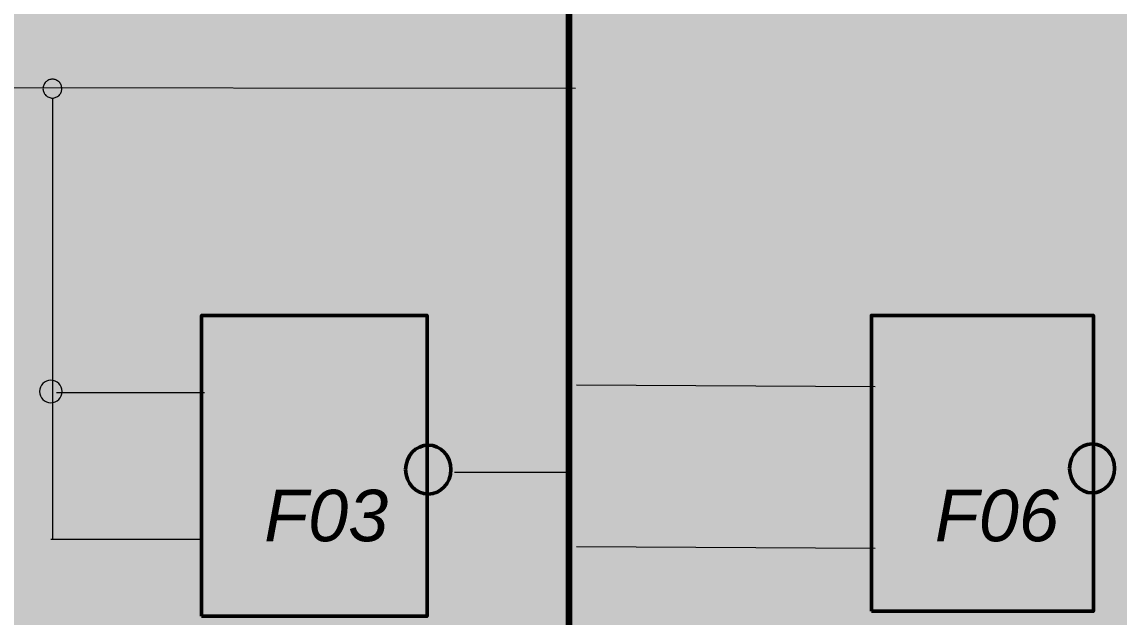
# Model space of a CAD drawing. Header units: millimetres. Extents: x 0 to 209, y 3 to 297.
# Drawn here: x 45.8 to 119.4, y 143.8 to 183.7 of the extents above; entities that cross this region are included whole.
import ezdxf

# ---------------------------------------------------------------- set-up
doc = ezdxf.new("R2010")
doc.units = ezdxf.units.MM
doc.header["$MEASUREMENT"] = 0
doc.layers.get('0').update_dxf_attribs({"linetype": 'CONTINUOUS'})
doc.styles.add('Arial$201', font='ariali.ttf', dxfattribs={"oblique": 15, "height": 6.046377})

msp = doc.modelspace()

# ---------------------------------------------------------------- hatches: boundary and pattern name
at = {"true_color": 0xffffff}
for points in [[(-0.131, 297.01), (-0.131, 2.547), (208.442, 2.547), (208.442, 297.01)], [(-0.131, 297.01), (-0.131, 2.547), (208.442, 2.547), (208.442, 297.01)], [(57.872, 163.992), (57.872, 143.832), (72.997, 143.832), (72.997, 163.992)], [(102.786, 163.992), (102.786, 144.16), (117.664, 144.16), (117.664, 163.992)]]:
    msp.add_hatch(color=0, dxfattribs=at).paths.add_polyline_path(points)
at = {"true_color": 0x000007}
h = msp.add_hatch(color=0, dxfattribs=at)
edge = h.paths.add_edge_path()
edge.add_line((77.13, 181.216), (77.491, 181.249))
edge.add_spline(control_points=[(77.491, 181.249), (77.475, 181.2), (77.475, 181.167), (77.475, 181.167), (77.475, 181.167), (77.475, 181.069), (77.508, 180.987), (77.54, 180.905), (77.54, 180.905), (77.59, 180.806), (77.655, 180.74), (77.721, 180.691), (77.721, 180.691), (77.803, 180.642), (77.885, 180.626), (77.967, 180.626), (77.967, 180.626), (78.082, 180.626), (78.18, 180.658), (78.295, 180.74), (78.295, 180.74), (78.41, 180.822), (78.508, 180.921), (78.574, 181.069), (78.574, 181.069), (78.656, 181.216), (78.689, 181.364), (78.689, 181.511), (78.689, 181.511), (78.689, 181.659), (78.639, 181.79), (78.541, 181.889), (78.541, 181.889), (78.443, 181.987), (78.328, 182.036), (78.164, 182.036), (78.164, 182.036), (78.065, 182.036), (77.967, 182.02), (77.868, 181.971), (77.868, 181.971), (77.786, 181.922), (77.688, 181.84), (77.622, 181.741)], knot_values=[0, 0, 0, 0, 0.022727, 0.022727, 0.022727, 0.022727, 0.045455, 0.045455, 0.045455, 0.045455, 0.068182, 0.068182, 0.068182, 0.068182, 0.090909, 0.090909, 0.090909, 0.090909, 0.113636, 0.113636, 0.113636, 0.113636, 0.136364, 0.136364, 0.136364, 0.136364, 0.159091, 0.159091, 0.159091, 0.159091, 0.181818, 0.181818, 0.181818, 0.181818, 0.204545, 0.204545, 0.204545, 0.204545, 0.227273, 0.227273, 0.227273, 0.227273, 1, 1, 1, 1], degree=3, periodic=0)
edge.add_line((77.622, 181.741), (77.311, 181.758))
edge.add_line((77.311, 181.758), (77.737, 183.234))
edge.add_line((77.737, 183.234), (79.148, 183.234))
edge.add_line((79.148, 183.234), (79.082, 182.906))
edge.add_line((79.082, 182.906), (77.983, 182.906))
edge.add_line((77.983, 182.906), (77.77, 182.184))
edge.add_spline(control_points=[(77.77, 182.184), (77.852, 182.233), (77.934, 182.282), (78.016, 182.315), (78.016, 182.315), (78.098, 182.332), (78.197, 182.348), (78.279, 182.348), (78.279, 182.348), (78.508, 182.348), (78.689, 182.282), (78.82, 182.135), (78.82, 182.135), (78.967, 181.987), (79.033, 181.79), (79.033, 181.544), (79.033, 181.544), (79.033, 181.315), (78.984, 181.118), (78.885, 180.921), (78.885, 180.921), (78.787, 180.74), (78.656, 180.593), (78.492, 180.494), (78.492, 180.494), (78.328, 180.396), (78.131, 180.347), (77.934, 180.347), (77.934, 180.347), (77.77, 180.347), (77.622, 180.38), (77.508, 180.462), (77.508, 180.462), (77.376, 180.527), (77.278, 180.626), (77.212, 180.757), (77.212, 180.757), (77.147, 180.888), (77.114, 181.019), (77.114, 181.151), (77.114, 181.151), (77.114, 181.167), (77.114, 181.183), (77.13, 181.216)], knot_values=[0, 0, 0, 0, 0.022727, 0.022727, 0.022727, 0.022727, 0.045455, 0.045455, 0.045455, 0.045455, 0.068182, 0.068182, 0.068182, 0.068182, 0.090909, 0.090909, 0.090909, 0.090909, 0.113636, 0.113636, 0.113636, 0.113636, 0.136364, 0.136364, 0.136364, 0.136364, 0.159091, 0.159091, 0.159091, 0.159091, 0.181818, 0.181818, 0.181818, 0.181818, 0.204545, 0.204545, 0.204545, 0.204545, 0.227273, 0.227273, 0.227273, 0.227273, 1, 1, 1, 1], degree=3, periodic=0)
h = msp.add_hatch(color=0, dxfattribs=at)
edge = h.paths.add_edge_path()
edge.add_spline(control_points=[(48.506, 179.182), (48.506, 179.1), (48.489, 179.018), (48.457, 178.952), (48.457, 178.952), (48.424, 178.87), (48.375, 178.805), (48.325, 178.739), (48.325, 178.739), (48.26, 178.69), (48.194, 178.641), (48.112, 178.608), (48.112, 178.608), (48.046, 178.575), (47.964, 178.559), (47.882, 178.559), (47.882, 178.559), (47.8, 178.559), (47.718, 178.575), (47.636, 178.608), (47.636, 178.608), (47.554, 178.641), (47.489, 178.69), (47.44, 178.739), (47.44, 178.739), (47.374, 178.805), (47.325, 178.87), (47.292, 178.952), (47.292, 178.952), (47.259, 179.018), (47.243, 179.1), (47.243, 179.182), (47.243, 179.182), (47.243, 179.281), (47.259, 179.346), (47.292, 179.428), (47.292, 179.428), (47.325, 179.51), (47.374, 179.576), (47.44, 179.641), (47.44, 179.641), (47.489, 179.691), (47.554, 179.74), (47.636, 179.773), (47.636, 179.773), (47.718, 179.805), (47.8, 179.822), (47.882, 179.822), (47.882, 179.822), (47.964, 179.822), (48.046, 179.805), (48.112, 179.773), (48.112, 179.773), (48.194, 179.74), (48.26, 179.691), (48.325, 179.641), (48.325, 179.641), (48.375, 179.576), (48.424, 179.51), (48.457, 179.428), (48.457, 179.428), (48.489, 179.346), (48.506, 179.281), (48.506, 179.182)], knot_values=[0, 0, 0, 0, 0.015625, 0.015625, 0.015625, 0.015625, 0.03125, 0.03125, 0.03125, 0.03125, 0.046875, 0.046875, 0.046875, 0.046875, 0.0625, 0.0625, 0.0625, 0.0625, 0.078125, 0.078125, 0.078125, 0.078125, 0.09375, 0.09375, 0.09375, 0.09375, 0.109375, 0.109375, 0.109375, 0.109375, 0.125, 0.125, 0.125, 0.125, 0.140625, 0.140625, 0.140625, 0.140625, 0.15625, 0.15625, 0.15625, 0.15625, 0.171875, 0.171875, 0.171875, 0.171875, 0.1875, 0.1875, 0.1875, 0.1875, 0.203125, 0.203125, 0.203125, 0.203125, 0.21875, 0.21875, 0.21875, 0.21875, 0.234375, 0.234375, 0.234375, 0.234375, 1, 1, 1, 1], degree=3, periodic=0)
h = msp.add_hatch(color=0, dxfattribs=at)
h.paths.add_polyline_path([(84.889, 160.236), (84.889, 160.236), (84.893, 160.258), (84.898, 160.28), (84.902, 160.302), (84.907, 160.323), (84.912, 160.344), (84.917, 160.365), (84.922, 160.385), (84.927, 160.405), (84.933, 160.425), (84.939, 160.444), (84.945, 160.463), (84.951, 160.482), (84.957, 160.5), (84.963, 160.518), (84.97, 160.536), (84.977, 160.553), (84.984, 160.57), (84.991, 160.586), (84.998, 160.603), (85.005, 160.619), (85.013, 160.634), (85.021, 160.649), (85.029, 160.664), (85.037, 160.679), (85.037, 160.679), (85.045, 160.693), (85.054, 160.707), (85.062, 160.721), (85.071, 160.735), (85.08, 160.749), (85.089, 160.762), (85.099, 160.776), (85.109, 160.789), (85.118, 160.803), (85.129, 160.816), (85.139, 160.829), (85.15, 160.843), (85.161, 160.856), (85.172, 160.869), (85.183, 160.883), (85.195, 160.896), (85.207, 160.91), (85.219, 160.923), (85.232, 160.937), (85.245, 160.951), (85.258, 160.964), (85.271, 160.978), (85.285, 160.993), (85.299, 161.007), (85.312, 161.02), (85.326, 161.033), (85.342, 161.048), (85.358, 161.063), (85.376, 161.079), (85.394, 161.096), (85.414, 161.113), (85.435, 161.132), (85.458, 161.151), (85.481, 161.171), (85.505, 161.192), (85.531, 161.214), (85.558, 161.236), (85.586, 161.26), (85.614, 161.283), (85.644, 161.308), (85.675, 161.334), (85.708, 161.36), (85.741, 161.387), (85.775, 161.414), (85.81, 161.443), (85.847, 161.472), (85.884, 161.501), (85.923, 161.532), (85.945, 161.55), (85.967, 161.568), (85.988, 161.585), (86.009, 161.602), (86.029, 161.618), (86.049, 161.634), (86.068, 161.649), (86.086, 161.664), (86.104, 161.679), (86.121, 161.693), (86.138, 161.707), (86.154, 161.72), (86.17, 161.734), (86.185, 161.746), (86.199, 161.759), (86.213, 161.771), (86.226, 161.783), (86.239, 161.795), (86.251, 161.806), (86.262, 161.817), (86.272, 161.828), (86.282, 161.839), (86.291, 161.849), (86.3, 161.86), (86.312, 161.872), (86.324, 161.884), (86.335, 161.897), (86.346, 161.909), (86.357, 161.921), (86.368, 161.934), (86.378, 161.946), (86.388, 161.958), (86.398, 161.971), (86.407, 161.983), (86.416, 161.995), (86.425, 162.007), (86.434, 162.02), (86.442, 162.032), (86.45, 162.044), (86.458, 162.057), (86.466, 162.069), (86.473, 162.081), (86.48, 162.094), (86.487, 162.106), (86.494, 162.118), (86.501, 162.13), (86.507, 162.143), (86.513, 162.155), (86.517, 162.163), (86.521, 162.172), (86.525, 162.18), (86.528, 162.189), (86.532, 162.198), (86.535, 162.207), (86.538, 162.216), (86.541, 162.225), (86.543, 162.234), (86.546, 162.243), (86.548, 162.252), (86.55, 162.262), (86.552, 162.271), (86.554, 162.28), (86.555, 162.289), (86.557, 162.298), (86.558, 162.308), (86.559, 162.317), (86.56, 162.325), (86.561, 162.334), (86.562, 162.343), (86.562, 162.352), (86.562, 162.36), (86.562, 162.368), (86.562, 162.385), (86.561, 162.401), (86.56, 162.417), (86.558, 162.433), (86.556, 162.448), (86.553, 162.464), (86.55, 162.479), (86.546, 162.494), (86.542, 162.509), (86.537, 162.524), (86.531, 162.538), (86.525, 162.553), (86.519, 162.567), (86.512, 162.581), (86.505, 162.595), (86.497, 162.609), (86.488, 162.622), (86.479, 162.636), (86.47, 162.649), (86.46, 162.662), (86.449, 162.675), (86.438, 162.688), (86.427, 162.7), (86.415, 162.713), (86.404, 162.725), (86.394, 162.736), (86.382, 162.747), (86.371, 162.757), (86.359, 162.766), (86.347, 162.775), (86.335, 162.783), (86.322, 162.791), (86.309, 162.798), (86.295, 162.804), (86.281, 162.81), (86.267, 162.815), (86.253, 162.82), (86.238, 162.825), (86.223, 162.828), (86.207, 162.832), (86.191, 162.835), (86.175, 162.837), (86.158, 162.839), (86.141, 162.841), (86.124, 162.842), (86.107, 162.843), (86.089, 162.844), (86.07, 162.844), (86.054, 162.844), (86.038, 162.843), (86.022, 162.842), (86.006, 162.841), (85.99, 162.839), (85.975, 162.837), (85.96, 162.835), (85.945, 162.832), (85.93, 162.828), (85.915, 162.825), (85.9, 162.82), (85.886, 162.815), (85.871, 162.81), (85.857, 162.804), (85.843, 162.798), (85.83, 162.791), (85.816, 162.783), (85.803, 162.775), (85.789, 162.766), (85.776, 162.757), (85.763, 162.747), (85.751, 162.736), (85.738, 162.725), (85.726, 162.713), (85.714, 162.7), (85.702, 162.687), (85.69, 162.674), (85.678, 162.659), (85.667, 162.645), (85.656, 162.629), (85.645, 162.614), (85.634, 162.597), (85.624, 162.58), (85.614, 162.563), (85.604, 162.545), (85.595, 162.526), (85.586, 162.507), (85.577, 162.487), (85.569, 162.467), (85.561, 162.445), (85.553, 162.424), (85.546, 162.401), (85.539, 162.378), (85.533, 162.355), (85.527, 162.33), (85.522, 162.305), (85.517, 162.28), (85.513, 162.253), (85.152, 162.303), (85.152, 162.303), (85.156, 162.335), (85.161, 162.367), (85.167, 162.398), (85.174, 162.429), (85.181, 162.458), (85.189, 162.487), (85.197, 162.516), (85.206, 162.544), (85.216, 162.571), (85.227, 162.598), (85.238, 162.624), (85.25, 162.649), (85.263, 162.674), (85.276, 162.698), (85.29, 162.722), (85.305, 162.745), (85.32, 162.767), (85.336, 162.789), (85.353, 162.811), (85.37, 162.832), (85.389, 162.852), (85.407, 162.872), (85.427, 162.891), (85.447, 162.91), (85.468, 162.928), (85.489, 162.945), (85.511, 162.962), (85.533, 162.978), (85.556, 162.993), (85.579, 163.008), (85.603, 163.022), (85.627, 163.035), (85.651, 163.047), (85.676, 163.059), (85.702, 163.07), (85.728, 163.08), (85.754, 163.089), (85.781, 163.098), (85.808, 163.106), (85.836, 163.113), (85.864, 163.119), (85.892, 163.124), (85.921, 163.129), (85.95, 163.133), (85.98, 163.135), (86.009, 163.138), (86.04, 163.139), (86.07, 163.139), (86.091, 163.139), (86.111, 163.139), (86.131, 163.138), (86.151, 163.137), (86.171, 163.135), (86.19, 163.133), (86.21, 163.131), (86.229, 163.128), (86.248, 163.125), (86.267, 163.122), (86.286, 163.119), (86.304, 163.115), (86.322, 163.11), (86.341, 163.106), (86.359, 163.101), (86.376, 163.096), (86.394, 163.09), (86.412, 163.084), (86.429, 163.078), (86.446, 163.071), (86.463, 163.064), (86.48, 163.057), (86.497, 163.049), (86.513, 163.041), (86.513, 163.041), (86.529, 163.031), (86.545, 163.02), (86.561, 163.01), (86.576, 163), (86.591, 162.989), (86.605, 162.979), (86.62, 162.968), (86.633, 162.957), (86.647, 162.946), (86.66, 162.935), (86.673, 162.923), (86.685, 162.912), (86.698, 162.9), (86.709, 162.888), (86.721, 162.875), (86.732, 162.862), (86.743, 162.849), (86.753, 162.836), (86.763, 162.822), (86.773, 162.807), (86.782, 162.793), (86.791, 162.777), (86.8, 162.762), (86.808, 162.746), (86.817, 162.731), (86.824, 162.717), (86.832, 162.702), (86.84, 162.687), (86.847, 162.672), (86.854, 162.657), (86.861, 162.641), (86.867, 162.626), (86.874, 162.61), (86.88, 162.595), (86.885, 162.579), (86.89, 162.563), (86.895, 162.547), (86.9, 162.531), (86.904, 162.515), (86.908, 162.499), (86.912, 162.483), (86.915, 162.466), (86.917, 162.45), (86.919, 162.434), (86.921, 162.417), (86.922, 162.401), (86.923, 162.385), (86.923, 162.368), (86.923, 162.344), (86.922, 162.319), (86.92, 162.295), (86.917, 162.271), (86.913, 162.247), (86.908, 162.224), (86.903, 162.2), (86.897, 162.176), (86.89, 162.153), (86.883, 162.13), (86.875, 162.106), (86.866, 162.083), (86.856, 162.06), (86.846, 162.037), (86.835, 162.014), (86.824, 161.992), (86.811, 161.969), (86.799, 161.946), (86.785, 161.924), (86.771, 161.901), (86.757, 161.878), (86.742, 161.856), (86.726, 161.833), (86.71, 161.811), (86.71, 161.811), (86.699, 161.796), (86.686, 161.78), (86.672, 161.763), (86.655, 161.745), (86.637, 161.726), (86.618, 161.706), (86.596, 161.685), (86.573, 161.662), (86.549, 161.639), (86.522, 161.615), (86.494, 161.589), (86.464, 161.562), (86.432, 161.535), (86.399, 161.506), (86.364, 161.476), (86.327, 161.445), (86.289, 161.413), (86.249, 161.379), (86.207, 161.345), (86.163, 161.309), (86.118, 161.272), (86.071, 161.234), (86.022, 161.195), (85.972, 161.154), (85.972, 161.154), (85.95, 161.138), (85.928, 161.122), (85.907, 161.106), (85.886, 161.09), (85.865, 161.075), (85.846, 161.059), (85.827, 161.044), (85.808, 161.029), (85.79, 161.015), (85.772, 161), (85.755, 160.986), (85.738, 160.972), (85.722, 160.958), (85.706, 160.945), (85.691, 160.932), (85.677, 160.919), (85.663, 160.906), (85.649, 160.894), (85.636, 160.882), (85.623, 160.87), (85.611, 160.859), (85.6, 160.848), (85.589, 160.837), (85.578, 160.826), (85.578, 160.826), (85.568, 160.814), (85.558, 160.802), (85.548, 160.79), (85.539, 160.778), (85.529, 160.767), (85.52, 160.755), (85.511, 160.744), (85.502, 160.733), (85.493, 160.722), (85.484, 160.711), (85.476, 160.7), (85.467, 160.689), (85.459, 160.678), (85.451, 160.668), (85.444, 160.657), (85.436, 160.647), (85.429, 160.636), (85.421, 160.626), (85.414, 160.615), (85.407, 160.605), (85.401, 160.595), (85.394, 160.584), (85.388, 160.574), (85.381, 160.564), (85.381, 160.564), (86.677, 160.564), (86.612, 160.236)])
h.paths.add_polyline_path([(84.889, 160.236), (86.612, 160.236)])
h = msp.add_hatch(color=0, dxfattribs=at)
edge = h.paths.add_edge_path()
edge.add_spline(control_points=[(66.025, 158.759), (65.861, 158.628), (65.713, 158.53), (65.598, 158.481), (65.598, 158.481), (65.484, 158.431), (65.352, 158.415), (65.221, 158.415), (65.221, 158.415), (64.959, 158.415), (64.745, 158.497), (64.581, 158.645), (64.581, 158.645), (64.417, 158.792), (64.335, 158.989), (64.335, 159.219), (64.335, 159.219), (64.335, 159.383), (64.368, 159.514), (64.434, 159.629), (64.434, 159.629), (64.483, 159.744), (64.581, 159.859), (64.696, 159.941), (64.696, 159.941), (64.778, 160.023), (64.926, 160.088), (65.09, 160.17), (65.09, 160.17), (65.024, 160.318), (64.992, 160.433), (64.975, 160.482), (64.975, 160.482), (64.959, 160.548), (64.942, 160.63), (64.942, 160.712), (64.942, 160.712), (64.942, 160.826), (64.975, 160.941), (65.041, 161.04), (65.041, 161.04), (65.106, 161.154), (65.188, 161.253), (65.303, 161.318), (65.303, 161.318), (65.418, 161.384), (65.533, 161.417), (65.664, 161.417), (65.664, 161.417), (65.861, 161.417), (66.009, 161.351), (66.123, 161.253), (66.123, 161.253), (66.222, 161.138), (66.287, 161.007), (66.287, 160.859), (66.287, 160.859), (66.287, 160.728), (66.238, 160.597), (66.14, 160.465), (66.14, 160.465), (66.041, 160.351), (65.845, 160.203), (65.566, 160.072), (65.566, 160.072), (65.746, 159.76), (65.91, 159.498), (66.058, 159.301), (66.058, 159.301), (66.156, 159.416), (66.255, 159.547), (66.337, 159.711)], knot_values=[0, 0, 0, 0, 0.013889, 0.013889, 0.013889, 0.013889, 0.027778, 0.027778, 0.027778, 0.027778, 0.041667, 0.041667, 0.041667, 0.041667, 0.055556, 0.055556, 0.055556, 0.055556, 0.069444, 0.069444, 0.069444, 0.069444, 0.083333, 0.083333, 0.083333, 0.083333, 0.097222, 0.097222, 0.097222, 0.097222, 0.111111, 0.111111, 0.111111, 0.111111, 0.125, 0.125, 0.125, 0.125, 0.138889, 0.138889, 0.138889, 0.138889, 0.152778, 0.152778, 0.152778, 0.152778, 0.166667, 0.166667, 0.166667, 0.166667, 0.180556, 0.180556, 0.180556, 0.180556, 0.194444, 0.194444, 0.194444, 0.194444, 0.208333, 0.208333, 0.208333, 0.208333, 0.222222, 0.222222, 0.222222, 0.222222, 0.236111, 0.236111, 0.236111, 0.236111, 1, 1, 1, 1], degree=3, periodic=0)
edge.add_line((66.337, 159.711), (66.648, 159.547))
edge.add_spline(control_points=[(66.648, 159.547), (66.566, 159.366), (66.435, 159.186), (66.287, 159.022), (66.287, 159.022), (66.369, 158.907), (66.484, 158.776), (66.615, 158.628)], knot_values=[0, 0, 0, 0, 0.125, 0.125, 0.125, 0.125, 1, 1, 1, 1], degree=3, periodic=0)
edge.add_line((66.615, 158.628), (66.353, 158.415))
edge.add_spline(control_points=[(66.353, 158.415), (66.222, 158.53), (66.107, 158.645), (66.025, 158.759)], knot_values=[0, 0, 0, 0, 1, 1, 1, 1], degree=3, periodic=0)
edge = h.paths.add_edge_path()
edge.add_spline(control_points=[(65.434, 160.334), (65.631, 160.433), (65.762, 160.531), (65.845, 160.63), (65.845, 160.63), (65.91, 160.712), (65.943, 160.777), (65.943, 160.843), (65.943, 160.843), (65.943, 160.925), (65.91, 160.99), (65.861, 161.04), (65.861, 161.04), (65.812, 161.105), (65.746, 161.122), (65.664, 161.122), (65.664, 161.122), (65.566, 161.122), (65.484, 161.089), (65.418, 161.007), (65.418, 161.007), (65.352, 160.941), (65.32, 160.859), (65.32, 160.744), (65.32, 160.744), (65.32, 160.63), (65.352, 160.482), (65.434, 160.334)], knot_values=[0, 0, 0, 0, 0.035714, 0.035714, 0.035714, 0.035714, 0.071429, 0.071429, 0.071429, 0.071429, 0.107143, 0.107143, 0.107143, 0.107143, 0.142857, 0.142857, 0.142857, 0.142857, 0.178571, 0.178571, 0.178571, 0.178571, 0.214286, 0.214286, 0.214286, 0.214286, 1, 1, 1, 1], degree=3, periodic=0)
edge = h.paths.add_edge_path()
edge.add_spline(control_points=[(65.812, 159.038), (65.566, 159.35), (65.385, 159.645), (65.238, 159.891), (65.238, 159.891), (65.057, 159.809), (64.942, 159.727), (64.86, 159.645), (64.86, 159.645), (64.762, 159.547), (64.696, 159.416), (64.696, 159.268), (64.696, 159.268), (64.696, 159.12), (64.745, 158.989), (64.86, 158.891), (64.86, 158.891), (64.959, 158.792), (65.074, 158.727), (65.221, 158.727), (65.221, 158.727), (65.418, 158.727), (65.615, 158.842), (65.812, 159.038)], knot_values=[0, 0, 0, 0, 0.041667, 0.041667, 0.041667, 0.041667, 0.083333, 0.083333, 0.083333, 0.083333, 0.125, 0.125, 0.125, 0.125, 0.166667, 0.166667, 0.166667, 0.166667, 0.208333, 0.208333, 0.208333, 0.208333, 1, 1, 1, 1], degree=3, periodic=0)
msp.add_hatch(color=0, dxfattribs=at).paths.add_polyline_path([(110.184, 158.481), (110.643, 160.662), (110.643, 160.662), (110.618, 160.642), (110.592, 160.622), (110.565, 160.603), (110.538, 160.584), (110.509, 160.566), (110.48, 160.548), (110.45, 160.531), (110.419, 160.513), (110.387, 160.497), (110.354, 160.481), (110.321, 160.465), (110.286, 160.449), (110.251, 160.434), (110.215, 160.419), (110.178, 160.404), (110.14, 160.39), (110.101, 160.376), (110.062, 160.362), (110.021, 160.349), (109.98, 160.336), (109.938, 160.323), (109.895, 160.31), (109.851, 160.297), (109.806, 160.285), (109.806, 160.285), (109.872, 160.613), (109.872, 160.613), (109.895, 160.621), (109.917, 160.63), (109.94, 160.639), (109.962, 160.649), (109.985, 160.658), (110.007, 160.668), (110.03, 160.678), (110.052, 160.688), (110.074, 160.699), (110.096, 160.71), (110.119, 160.721), (110.141, 160.732), (110.163, 160.743), (110.185, 160.755), (110.206, 160.767), (110.228, 160.778), (110.25, 160.79), (110.271, 160.802), (110.292, 160.814), (110.314, 160.827), (110.335, 160.839), (110.356, 160.851), (110.376, 160.863), (110.397, 160.876), (110.397, 160.876), (110.419, 160.89), (110.441, 160.904), (110.462, 160.919), (110.482, 160.933), (110.502, 160.947), (110.521, 160.961), (110.539, 160.975), (110.557, 160.989), (110.575, 161.003), (110.592, 161.017), (110.608, 161.03), (110.625, 161.044), (110.64, 161.057), (110.656, 161.07), (110.67, 161.083), (110.685, 161.096), (110.699, 161.108), (110.713, 161.12), (110.727, 161.132), (110.74, 161.144), (110.753, 161.155), (110.766, 161.166), (110.778, 161.177), (110.791, 161.187), (110.797, 161.193), (110.803, 161.2), (110.809, 161.206), (110.815, 161.213), (110.821, 161.22), (110.828, 161.227), (110.834, 161.234), (110.84, 161.241), (110.846, 161.249), (110.852, 161.256), (110.858, 161.264), (110.865, 161.271), (110.871, 161.279), (110.877, 161.287), (110.883, 161.295), (110.889, 161.303), (110.895, 161.311), (110.901, 161.319), (110.908, 161.327), (110.914, 161.335), (110.92, 161.343), (110.926, 161.351), (110.932, 161.359), (110.938, 161.368), (111.135, 161.368), (110.545, 158.481), (110.184, 158.481), (110.545, 158.481)])
h = msp.add_hatch(color=0, dxfattribs=at)
edge = h.paths.add_edge_path()
edge.add_spline(control_points=[(47.013, 158.891), (47.013, 159.301), (47.358, 159.645), (47.768, 159.645), (47.768, 159.645), (48.194, 159.645), (48.522, 159.301), (48.522, 158.891), (48.522, 158.891), (48.522, 158.464), (48.194, 158.136), (47.768, 158.136), (47.768, 158.136), (47.358, 158.136), (47.013, 158.464), (47.013, 158.891)], knot_values=[0, 0, 0, 0, 0.0625, 0.0625, 0.0625, 0.0625, 0.125, 0.125, 0.125, 0.125, 0.1875, 0.1875, 0.1875, 0.1875, 1, 1, 1, 1], degree=3, periodic=0)
h = msp.add_hatch(color=0, dxfattribs=at)
edge = h.paths.add_edge_path()
edge.add_spline(control_points=[(77.655, 155.872), (77.754, 155.954), (77.852, 156.004), (77.95, 156.053), (77.95, 156.053), (78.049, 156.102), (78.147, 156.118), (78.246, 156.118), (78.246, 156.118), (78.459, 156.118), (78.639, 156.036), (78.787, 155.889), (78.787, 155.889), (78.935, 155.741), (79, 155.544), (79, 155.282), (79, 155.282), (79, 154.954), (78.902, 154.675), (78.689, 154.445), (78.689, 154.445), (78.508, 154.248), (78.279, 154.15), (78.016, 154.15), (78.016, 154.15), (77.77, 154.15), (77.573, 154.232), (77.409, 154.413), (77.409, 154.413), (77.261, 154.577), (77.179, 154.839), (77.179, 155.151), (77.179, 155.151), (77.179, 155.446), (77.229, 155.741), (77.327, 156.053), (77.327, 156.053), (77.409, 156.299), (77.508, 156.496), (77.622, 156.643), (77.622, 156.643), (77.737, 156.791), (77.868, 156.906), (78, 156.988), (78, 156.988), (78.131, 157.054), (78.279, 157.086), (78.443, 157.086), (78.443, 157.086), (78.639, 157.086), (78.787, 157.037), (78.918, 156.906), (78.918, 156.906), (79.049, 156.791), (79.115, 156.611), (79.132, 156.381)], knot_values=[0, 0, 0, 0, 0.017857, 0.017857, 0.017857, 0.017857, 0.035714, 0.035714, 0.035714, 0.035714, 0.053571, 0.053571, 0.053571, 0.053571, 0.071429, 0.071429, 0.071429, 0.071429, 0.089286, 0.089286, 0.089286, 0.089286, 0.107143, 0.107143, 0.107143, 0.107143, 0.125, 0.125, 0.125, 0.125, 0.142857, 0.142857, 0.142857, 0.142857, 0.160714, 0.160714, 0.160714, 0.160714, 0.178571, 0.178571, 0.178571, 0.178571, 0.196429, 0.196429, 0.196429, 0.196429, 0.214286, 0.214286, 0.214286, 0.214286, 0.232143, 0.232143, 0.232143, 0.232143, 1, 1, 1, 1], degree=3, periodic=0)
edge.add_line((79.132, 156.381), (78.803, 156.348))
edge.add_spline(control_points=[(78.803, 156.348), (78.787, 156.512), (78.738, 156.611), (78.672, 156.693), (78.672, 156.693), (78.59, 156.758), (78.508, 156.791), (78.41, 156.791), (78.41, 156.791), (78.311, 156.791), (78.197, 156.758), (78.082, 156.676), (78.082, 156.676), (77.983, 156.578), (77.885, 156.463), (77.819, 156.299), (77.819, 156.299), (77.737, 156.135), (77.688, 155.987), (77.655, 155.872)], knot_values=[0, 0, 0, 0, 0.05, 0.05, 0.05, 0.05, 0.1, 0.1, 0.1, 0.1, 0.15, 0.15, 0.15, 0.15, 0.2, 0.2, 0.2, 0.2, 1, 1, 1, 1], degree=3, periodic=0)
edge = h.paths.add_edge_path()
edge.add_spline(control_points=[(77.524, 155.003), (77.524, 154.839), (77.573, 154.708), (77.688, 154.593), (77.688, 154.593), (77.786, 154.478), (77.901, 154.429), (78.016, 154.429), (78.016, 154.429), (78.114, 154.429), (78.213, 154.462), (78.311, 154.527), (78.311, 154.527), (78.41, 154.593), (78.492, 154.708), (78.557, 154.839), (78.557, 154.839), (78.623, 154.97), (78.656, 155.118), (78.656, 155.249), (78.656, 155.249), (78.656, 155.43), (78.623, 155.561), (78.525, 155.676), (78.525, 155.676), (78.426, 155.774), (78.311, 155.823), (78.164, 155.823), (78.164, 155.823), (78.016, 155.823), (77.868, 155.758), (77.737, 155.594), (77.737, 155.594), (77.59, 155.446), (77.524, 155.249), (77.524, 155.003)], knot_values=[0, 0, 0, 0, 0.027778, 0.027778, 0.027778, 0.027778, 0.055556, 0.055556, 0.055556, 0.055556, 0.083333, 0.083333, 0.083333, 0.083333, 0.111111, 0.111111, 0.111111, 0.111111, 0.138889, 0.138889, 0.138889, 0.138889, 0.166667, 0.166667, 0.166667, 0.166667, 0.194444, 0.194444, 0.194444, 0.194444, 0.222222, 0.222222, 0.222222, 0.222222, 1, 1, 1, 1], degree=3, periodic=0)
at = {"true_color": 0xffffff}
h = msp.add_hatch(color=0, dxfattribs=at)
edge = h.paths.add_edge_path()
edge.add_spline(control_points=[(71.553, 153.658), (71.553, 152.756), (72.242, 152.018), (73.079, 152.018), (73.079, 152.018), (73.915, 152.018), (74.588, 152.756), (74.588, 153.658), (74.588, 153.658), (74.588, 154.56), (73.915, 155.298), (73.079, 155.298), (73.079, 155.298), (72.242, 155.298), (71.553, 154.56), (71.553, 153.658)], knot_values=[0, 0, 0, 0, 0.0625, 0.0625, 0.0625, 0.0625, 0.125, 0.125, 0.125, 0.125, 0.1875, 0.1875, 0.1875, 0.1875, 1, 1, 1, 1], degree=3, periodic=0)
h = msp.add_hatch(color=0, dxfattribs=at)
edge = h.paths.add_edge_path()
edge.add_spline(control_points=[(116.073, 153.74), (116.073, 152.838), (116.745, 152.1), (117.582, 152.1), (117.582, 152.1), (118.418, 152.1), (119.091, 152.838), (119.091, 153.74), (119.091, 153.74), (119.091, 154.642), (118.418, 155.38), (117.582, 155.38), (117.582, 155.38), (116.745, 155.38), (116.073, 154.642), (116.073, 153.74)], knot_values=[0, 0, 0, 0, 0.0625, 0.0625, 0.0625, 0.0625, 0.125, 0.125, 0.125, 0.125, 0.1875, 0.1875, 0.1875, 0.1875, 1, 1, 1, 1], degree=3, periodic=0)
at = {"true_color": 0x000007}
h = msp.add_hatch(color=0, dxfattribs=at)
edge = h.paths.add_edge_path()
edge.add_line((84.922, 150.574), (85.25, 150.607))
edge.add_spline(control_points=[(85.25, 150.607), (85.283, 150.443), (85.332, 150.328), (85.398, 150.262), (85.398, 150.262), (85.463, 150.197), (85.545, 150.164), (85.644, 150.164), (85.644, 150.164), (85.775, 150.164), (85.906, 150.213), (86.021, 150.344), (86.021, 150.344), (86.202, 150.508), (86.316, 150.754), (86.398, 151.083), (86.398, 151.083), (86.284, 151.001), (86.169, 150.935), (86.087, 150.886), (86.087, 150.886), (85.988, 150.853), (85.89, 150.837), (85.808, 150.837), (85.808, 150.837), (85.627, 150.837), (85.463, 150.902), (85.332, 151.017), (85.332, 151.017), (85.152, 151.165), (85.053, 151.394), (85.053, 151.673), (85.053, 151.673), (85.053, 152.001), (85.152, 152.28), (85.365, 152.51), (85.365, 152.51), (85.545, 152.707), (85.775, 152.805), (86.037, 152.805), (86.037, 152.805), (86.284, 152.805), (86.48, 152.723), (86.628, 152.542), (86.628, 152.542), (86.792, 152.362), (86.874, 152.116), (86.874, 151.788), (86.874, 151.788), (86.874, 151.476), (86.825, 151.165), (86.71, 150.869), (86.71, 150.869), (86.595, 150.508), (86.415, 150.246), (86.202, 150.066), (86.202, 150.066), (86.037, 149.934), (85.841, 149.869), (85.627, 149.869), (85.627, 149.869), (85.431, 149.869), (85.267, 149.918), (85.135, 150.049), (85.135, 150.049), (85.004, 150.18), (84.938, 150.344), (84.922, 150.574)], knot_values=[0, 0, 0, 0, 0.014706, 0.014706, 0.014706, 0.014706, 0.029412, 0.029412, 0.029412, 0.029412, 0.044118, 0.044118, 0.044118, 0.044118, 0.058824, 0.058824, 0.058824, 0.058824, 0.073529, 0.073529, 0.073529, 0.073529, 0.088235, 0.088235, 0.088235, 0.088235, 0.102941, 0.102941, 0.102941, 0.102941, 0.117647, 0.117647, 0.117647, 0.117647, 0.132353, 0.132353, 0.132353, 0.132353, 0.147059, 0.147059, 0.147059, 0.147059, 0.161765, 0.161765, 0.161765, 0.161765, 0.176471, 0.176471, 0.176471, 0.176471, 0.191176, 0.191176, 0.191176, 0.191176, 0.205882, 0.205882, 0.205882, 0.205882, 0.220588, 0.220588, 0.220588, 0.220588, 0.235294, 0.235294, 0.235294, 0.235294, 1, 1, 1, 1], degree=3, periodic=0)
edge = h.paths.add_edge_path()
edge.add_spline(control_points=[(85.398, 151.722), (85.398, 151.542), (85.447, 151.394), (85.545, 151.279), (85.545, 151.279), (85.644, 151.181), (85.759, 151.115), (85.89, 151.115), (85.89, 151.115), (85.988, 151.115), (86.087, 151.148), (86.185, 151.214), (86.185, 151.214), (86.267, 151.296), (86.366, 151.394), (86.431, 151.525), (86.431, 151.525), (86.497, 151.657), (86.53, 151.788), (86.53, 151.936), (86.53, 151.936), (86.53, 152.034), (86.513, 152.149), (86.464, 152.231), (86.464, 152.231), (86.415, 152.329), (86.349, 152.411), (86.267, 152.444), (86.267, 152.444), (86.202, 152.493), (86.119, 152.526), (86.037, 152.526), (86.037, 152.526), (85.955, 152.526), (85.873, 152.51), (85.808, 152.46), (85.808, 152.46), (85.726, 152.411), (85.66, 152.362), (85.595, 152.28), (85.595, 152.28), (85.529, 152.198), (85.48, 152.1), (85.447, 152.001), (85.447, 152.001), (85.414, 151.886), (85.398, 151.804), (85.398, 151.722)], knot_values=[0, 0, 0, 0, 0.020833, 0.020833, 0.020833, 0.020833, 0.041667, 0.041667, 0.041667, 0.041667, 0.0625, 0.0625, 0.0625, 0.0625, 0.083333, 0.083333, 0.083333, 0.083333, 0.104167, 0.104167, 0.104167, 0.104167, 0.125, 0.125, 0.125, 0.125, 0.145833, 0.145833, 0.145833, 0.145833, 0.166667, 0.166667, 0.166667, 0.166667, 0.1875, 0.1875, 0.1875, 0.1875, 0.208333, 0.208333, 0.208333, 0.208333, 0.229167, 0.229167, 0.229167, 0.229167, 1, 1, 1, 1], degree=3, periodic=0)

# ---------------------------------------------------------------- linework, layer by layer
at = {"color": 0, "linetype": 'Continuous', "lineweight": 100, "true_color": 0x000007}
msp.add_lwpolyline([(82.494, 257.657), (82.494, 68.802), (82.494, 68.802)], dxfattribs=at)
at = {"color": 0, "linetype": 'Continuous', "lineweight": 20, "true_color": 0x000007}
for points in [[(37.04, 179.264), (82.954, 179.231), (82.954, 179.231)], [(47.882, 178.559), (47.882, 148.966), (47.882, 148.966)], [(83.019, 159.334), (103.032, 159.235), (103.032, 159.235)], [(48.145, 158.825), (58.069, 158.825), (58.069, 158.825)], [(74.834, 153.478), (82.626, 153.478), (82.626, 153.478)], [(57.839, 148.966), (47.768, 148.966), (47.768, 148.966)], [(83.019, 148.507), (103.032, 148.392), (103.032, 148.392)]]:
    msp.add_lwpolyline(points, dxfattribs=at)
at = {"color": 0, "linetype": 'Continuous', "lineweight": 50, "true_color": 0x000007}
for points in [[(57.872, 143.832), (72.997, 143.832), (72.997, 163.992), (57.872, 163.992)], [(102.786, 144.16), (117.664, 144.16), (117.664, 163.992), (102.786, 163.992)]]:
    msp.add_lwpolyline(points, close=True, dxfattribs=at)
at = {"color": 0, "linetype": 'Continuous', "lineweight": 20, "true_color": 0x000007}
for points, knots in [([(48.506, 179.182), (48.506, 179.1), (48.489, 179.018), (48.457, 178.952), (48.457, 178.952), (48.424, 178.87), (48.375, 178.805), (48.325, 178.739), (48.325, 178.739), (48.26, 178.69), (48.194, 178.641), (48.112, 178.608), (48.112, 178.608), (48.046, 178.575), (47.964, 178.559), (47.882, 178.559), (47.882, 178.559), (47.8, 178.559), (47.718, 178.575), (47.636, 178.608), (47.636, 178.608), (47.554, 178.641), (47.489, 178.69), (47.44, 178.739), (47.44, 178.739), (47.374, 178.805), (47.325, 178.87), (47.292, 178.952), (47.292, 178.952), (47.259, 179.018), (47.243, 179.1), (47.243, 179.182), (47.243, 179.182), (47.243, 179.281), (47.259, 179.346), (47.292, 179.428), (47.292, 179.428), (47.325, 179.51), (47.374, 179.576), (47.44, 179.641), (47.44, 179.641), (47.489, 179.691), (47.554, 179.74), (47.636, 179.773), (47.636, 179.773), (47.718, 179.805), (47.8, 179.822), (47.882, 179.822), (47.882, 179.822), (47.964, 179.822), (48.046, 179.805), (48.112, 179.773), (48.112, 179.773), (48.194, 179.74), (48.26, 179.691), (48.325, 179.641), (48.325, 179.641), (48.375, 179.576), (48.424, 179.51), (48.457, 179.428), (48.457, 179.428), (48.489, 179.346), (48.506, 179.281), (48.506, 179.182)], [0, 0, 0, 0, 0.015625, 0.015625, 0.015625, 0.015625, 0.03125, 0.03125, 0.03125, 0.03125, 0.046875, 0.046875, 0.046875, 0.046875, 0.0625, 0.0625, 0.0625, 0.0625, 0.078125, 0.078125, 0.078125, 0.078125, 0.09375, 0.09375, 0.09375, 0.09375, 0.109375, 0.109375, 0.109375, 0.109375, 0.125, 0.125, 0.125, 0.125, 0.140625, 0.140625, 0.140625, 0.140625, 0.15625, 0.15625, 0.15625, 0.15625, 0.171875, 0.171875, 0.171875, 0.171875, 0.1875, 0.1875, 0.1875, 0.1875, 0.203125, 0.203125, 0.203125, 0.203125, 0.21875, 0.21875, 0.21875, 0.21875, 0.234375, 0.234375, 0.234375, 0.234375, 1, 1, 1, 1]), ([(47.013, 158.891), (47.013, 159.301), (47.358, 159.645), (47.768, 159.645), (47.768, 159.645), (48.194, 159.645), (48.522, 159.301), (48.522, 158.891), (48.522, 158.891), (48.522, 158.464), (48.194, 158.136), (47.768, 158.136), (47.768, 158.136), (47.358, 158.136), (47.013, 158.464), (47.013, 158.891)], [0, 0, 0, 0, 0.0625, 0.0625, 0.0625, 0.0625, 0.125, 0.125, 0.125, 0.125, 0.1875, 0.1875, 0.1875, 0.1875, 1, 1, 1, 1])]:
    msp.add_open_spline(points, degree=3, knots=knots, dxfattribs=at)
at = {"color": 0, "linetype": 'Continuous', "lineweight": 50, "true_color": 0x000007}
for points in [[(71.553, 153.658), (71.553, 152.756), (72.242, 152.018), (73.079, 152.018), (73.079, 152.018), (73.915, 152.018), (74.588, 152.756), (74.588, 153.658), (74.588, 153.658), (74.588, 154.56), (73.915, 155.298), (73.079, 155.298), (73.079, 155.298), (72.242, 155.298), (71.553, 154.56), (71.553, 153.658)], [(116.073, 153.74), (116.073, 152.838), (116.745, 152.1), (117.582, 152.1), (117.582, 152.1), (118.418, 152.1), (119.091, 152.838), (119.091, 153.74), (119.091, 153.74), (119.091, 154.642), (118.418, 155.38), (117.582, 155.38), (117.582, 155.38), (116.745, 155.38), (116.073, 154.642), (116.073, 153.74)]]:
    msp.add_open_spline(points, degree=3, knots=[0, 0, 0, 0, 0.0625, 0.0625, 0.0625, 0.0625, 0.125, 0.125, 0.125, 0.125, 0.1875, 0.1875, 0.1875, 0.1875, 1, 1, 1, 1], dxfattribs=at)

# ---------------------------------------------------------------- texts
at = {"color": 0, "true_color": 0x000007, "style": 'Arial$201'}
for s, p in [('F03', (62.072, 148.852)), ('F06', (107.034, 148.852))]:
    msp.add_text(s, height=3.4551, dxfattribs=at).set_placement(p)

doc.saveas('drawing.dxf')
